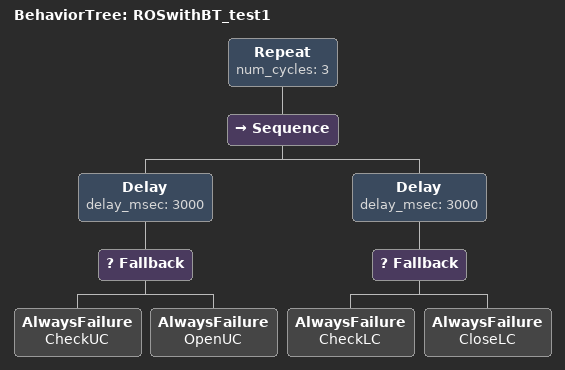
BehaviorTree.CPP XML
<?xml version="1.0" encoding="UTF-8"?>
<root BTCPP_format="4">
  <BehaviorTree ID="ROSwithBT_test1">
    <Repeat num_cycles="3">
      <Sequence>
        <Delay delay_msec="3000">
          <Fallback>
            <AlwaysFailure name="CheckUC"/>
            <AlwaysFailure name="OpenUC"/>
          </Fallback>
        </Delay>
        <Delay delay_msec="3000">
          <Fallback>
            <AlwaysFailure name="CheckLC"/>
            <AlwaysFailure name="CloseLC"/>
          </Fallback>
        </Delay>
      </Sequence>
    </Repeat>
  </BehaviorTree>

</root>
